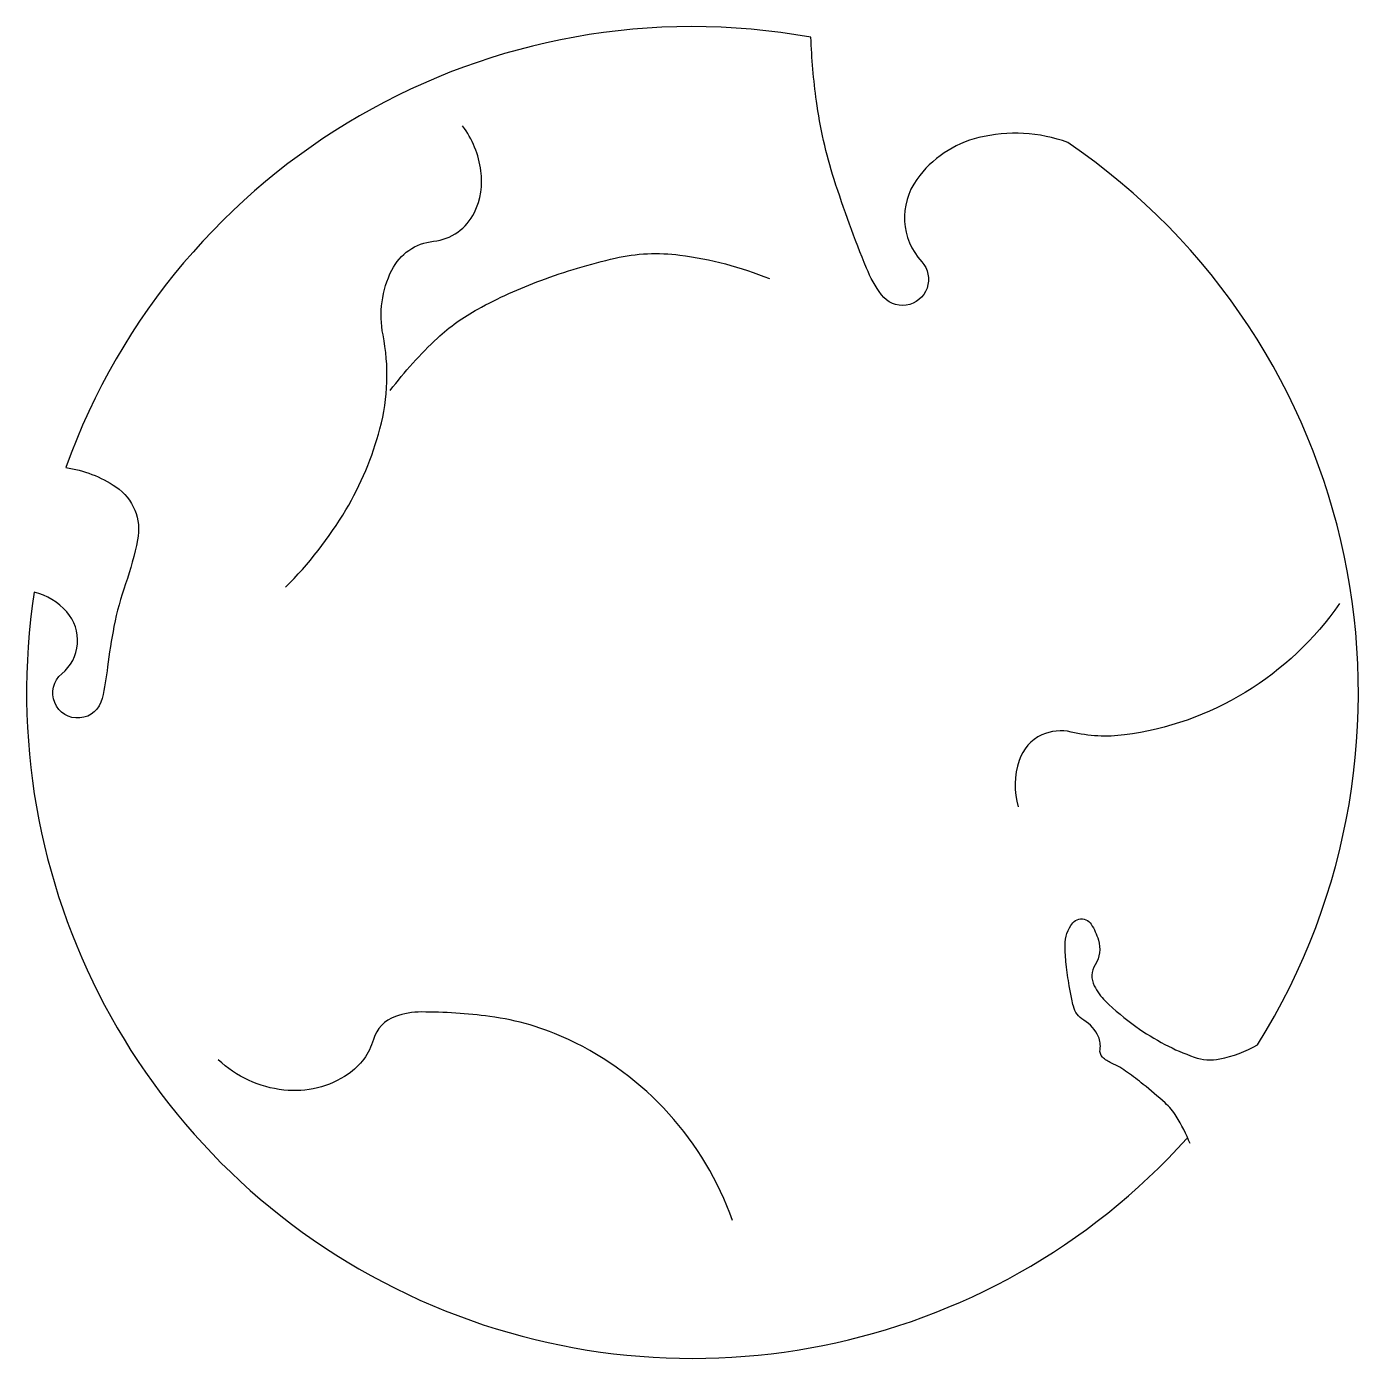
# Model space of a CAD drawing. Extents: x 4.834 to 5.802, y 21.734 to 22.702.
import ezdxf

# ---------------------------------------------------------------- set-up
doc = ezdxf.new("R2010")
doc.units = 0
doc.header["$MEASUREMENT"] = 0
doc.layers.get('0').update_dxf_attribs({"linetype": 'CONTINUOUS'})

msp = doc.modelspace()

# ---------------------------------------------------------------- linework, layer by layer
for points in [[(5.59049, 22.61745, 0.148102), (5.5257, 22.62099, 0.178804), (5.48072, 22.59064, 0.355092), (5.48424, 22.53081, -1.056018), (5.45497, 22.50681, -0.061007), (5.44414, 22.52616, -0.019649), (5.42064, 22.59064, -0.043626), (5.40774, 22.64761, -0.02492), (5.40375, 22.69396)], [(5.02186, 22.29413, 0.062316), (5.06573, 22.35048, 0.069685), (5.09051, 22.40941, 0.113675), (5.09273, 22.47761, -0.165652), (5.09909, 22.52468, -0.256806), (5.12943, 22.54567, 0.261054), (5.15916, 22.5666, 0.146654), (5.16391, 22.59687, 0.126887), (5.15058, 22.62948)], [(5.09802, 22.43722, -0.044316), (5.13229, 22.47531, -0.063037), (5.16159, 22.4964, -0.035816), (5.20741, 22.51719, -0.031907), (5.2615, 22.53338, -0.089814), (5.30851, 22.53563, -0.062639), (5.37352, 22.51859)], [(4.86213, 22.38119, -0.114557), (4.89862, 22.36712, -0.302272), (4.91432, 22.32865, -0.034105), (4.90556, 22.29668, 0.035304), (4.89716, 22.26577, 0.018523), (4.89246, 22.23623, -0.023911), (4.88858, 22.21337, -1.402373), (4.8593, 22.23125, 0.423752), (4.86283, 22.27625, 0.153925), (4.83919, 22.2905, 0.131131)], [(5.78799, 22.28232, -0.10423), (5.71945, 22.21771, -0.105532), (5.63166, 22.18687, -0.090926), (5.59292, 22.18895, 0.167805), (5.57159, 22.18687, 0.209054), (5.55505, 22.16834, 0.150139), (5.55442, 22.13447)], [(5.67931, 21.8898, 0.041858), (5.66926, 21.90974, 0.074343), (5.66114, 21.91939, 0.009974), (5.64529, 21.93284, 0.014428), (5.63389, 21.94159, 0.05276), (5.62222, 21.94828, -0.090959), (5.61573, 21.95268, -0.242841), (5.61391, 21.95822, 0.146159), (5.6127, 21.96748, 0.152672), (5.60207, 21.97951, -0.196751), (5.59454, 21.98967, -0.011927), (5.59337, 21.99473, -0.006239), (5.59151, 22.00446, -0.018735), (5.58931, 22.02013, -0.02126), (5.58848, 22.03405, -0.177551), (5.59408, 22.05015, -0.330792), (5.60362, 22.05255, -0.158103), (5.60745, 22.04928, -0.06159), (5.6127, 22.03775, -0.219886), (5.61039, 22.01984, 0.2632), (5.60967, 22.00446, 0.082344), (5.61769, 21.99353, 0.038235), (5.63995, 21.97487, 0.0347), (5.66102, 21.96191, 0.036961), (5.68233, 21.95268, 0.132038), (5.70093, 21.95134, 0.083369), (5.72832, 21.96155)], [(5.34679, 21.83379, 0.200557), (5.22761, 21.96542, 0.077167), (5.17034, 21.9822, 0.032772), (5.12069, 21.98546, 0.085074), (5.10168, 21.9822, 0.240467), (5.08576, 21.96542, -0.173943), (5.06736, 21.94028, -0.178126), (5.02059, 21.92874, -0.162688), (4.97296, 21.95076)]]:
    msp.add_lwpolyline(points, format="xyb")
for start, end in [(79.75446, 160.25631), (328.04712, 55.68824), (171.34806, 317.94676)]:
    msp.add_arc((5.31766, 22.21769), 0.48399, start, end)

doc.saveas('drawing.dxf')
